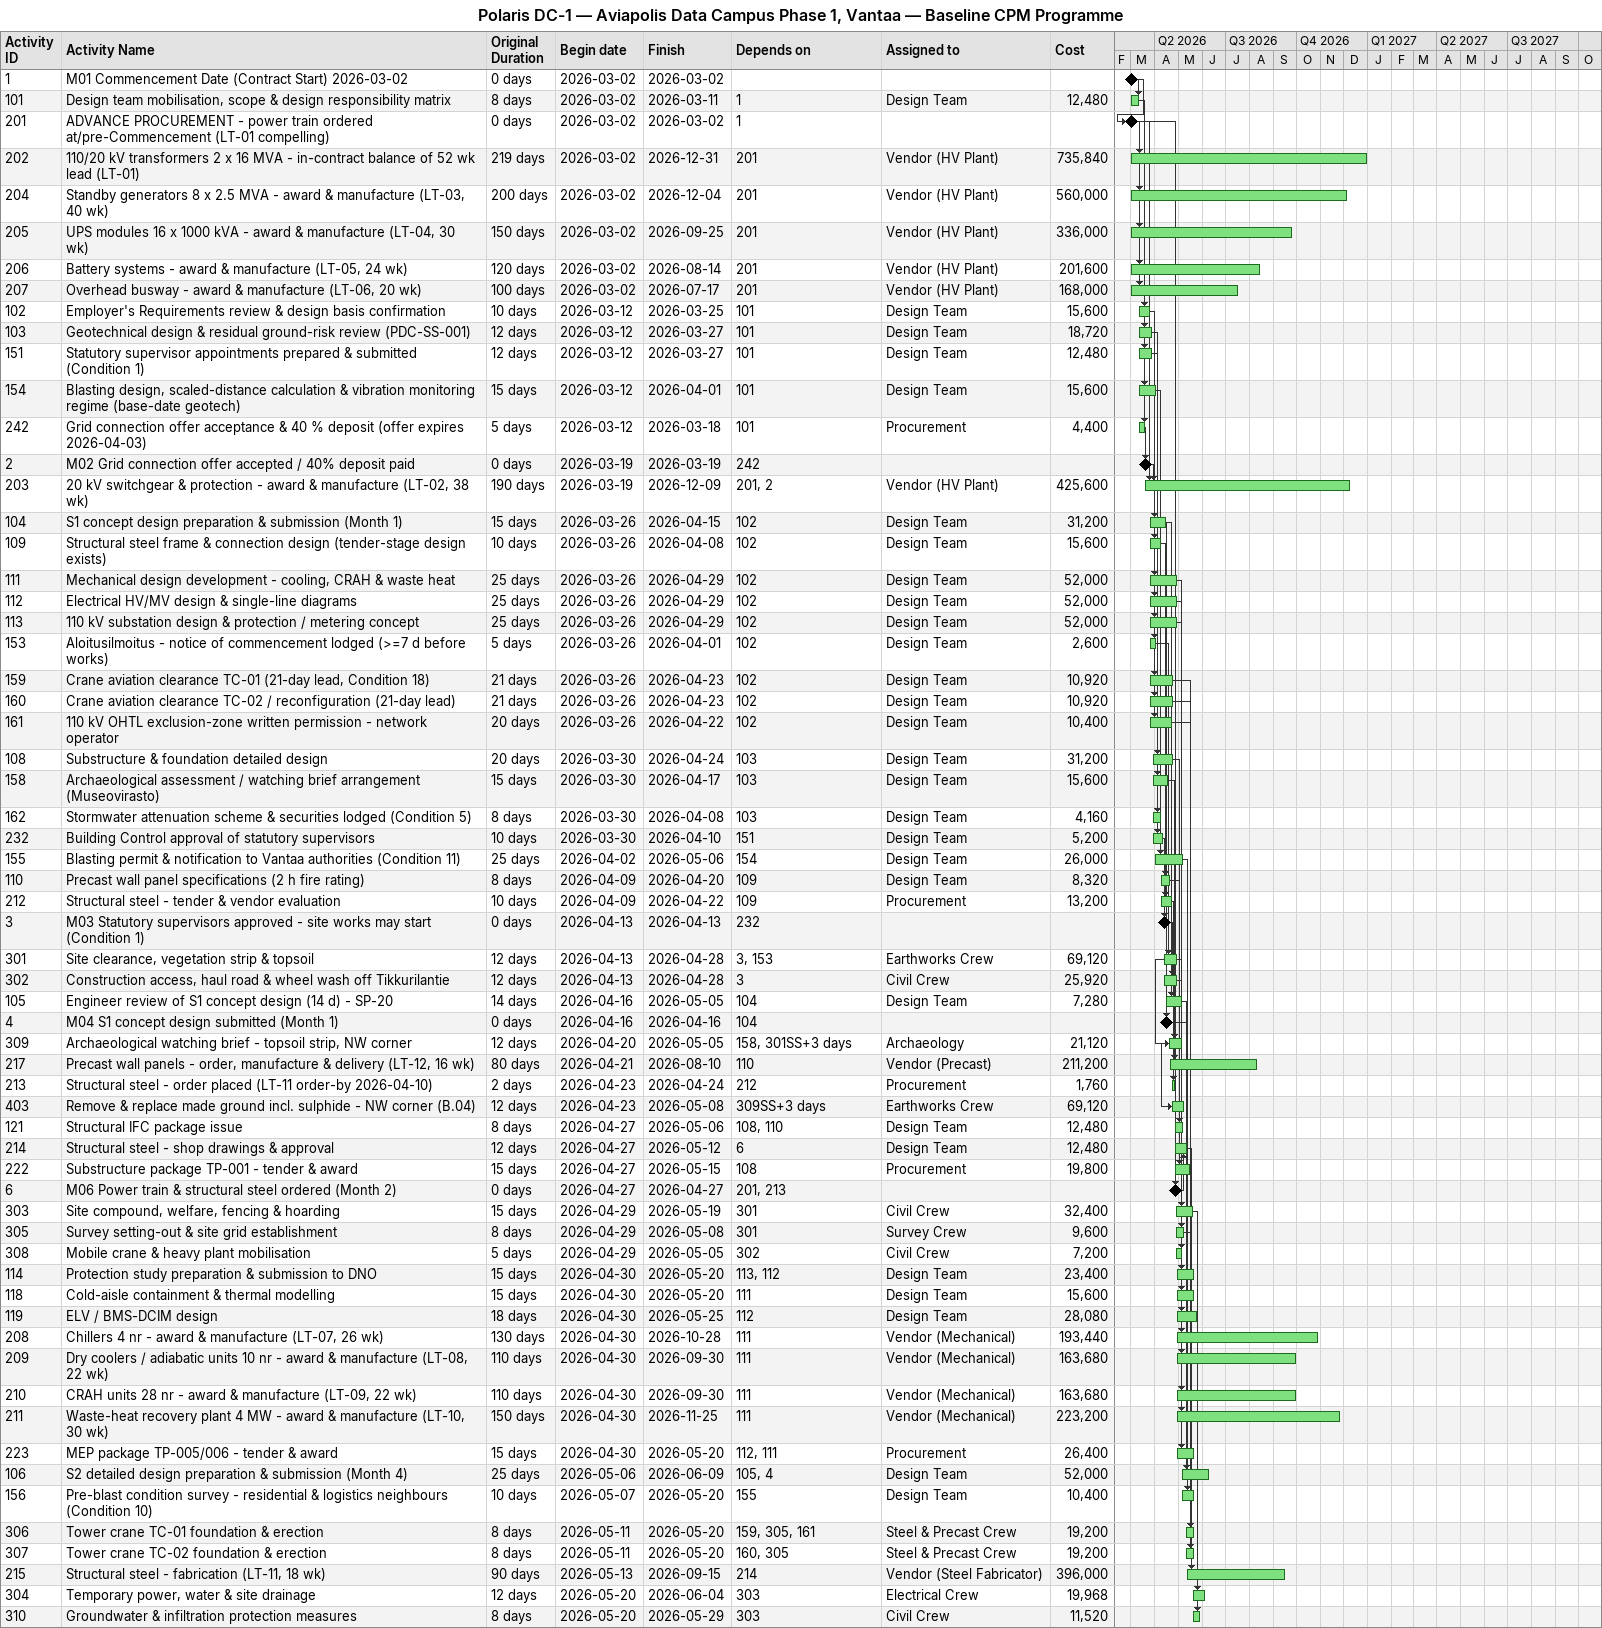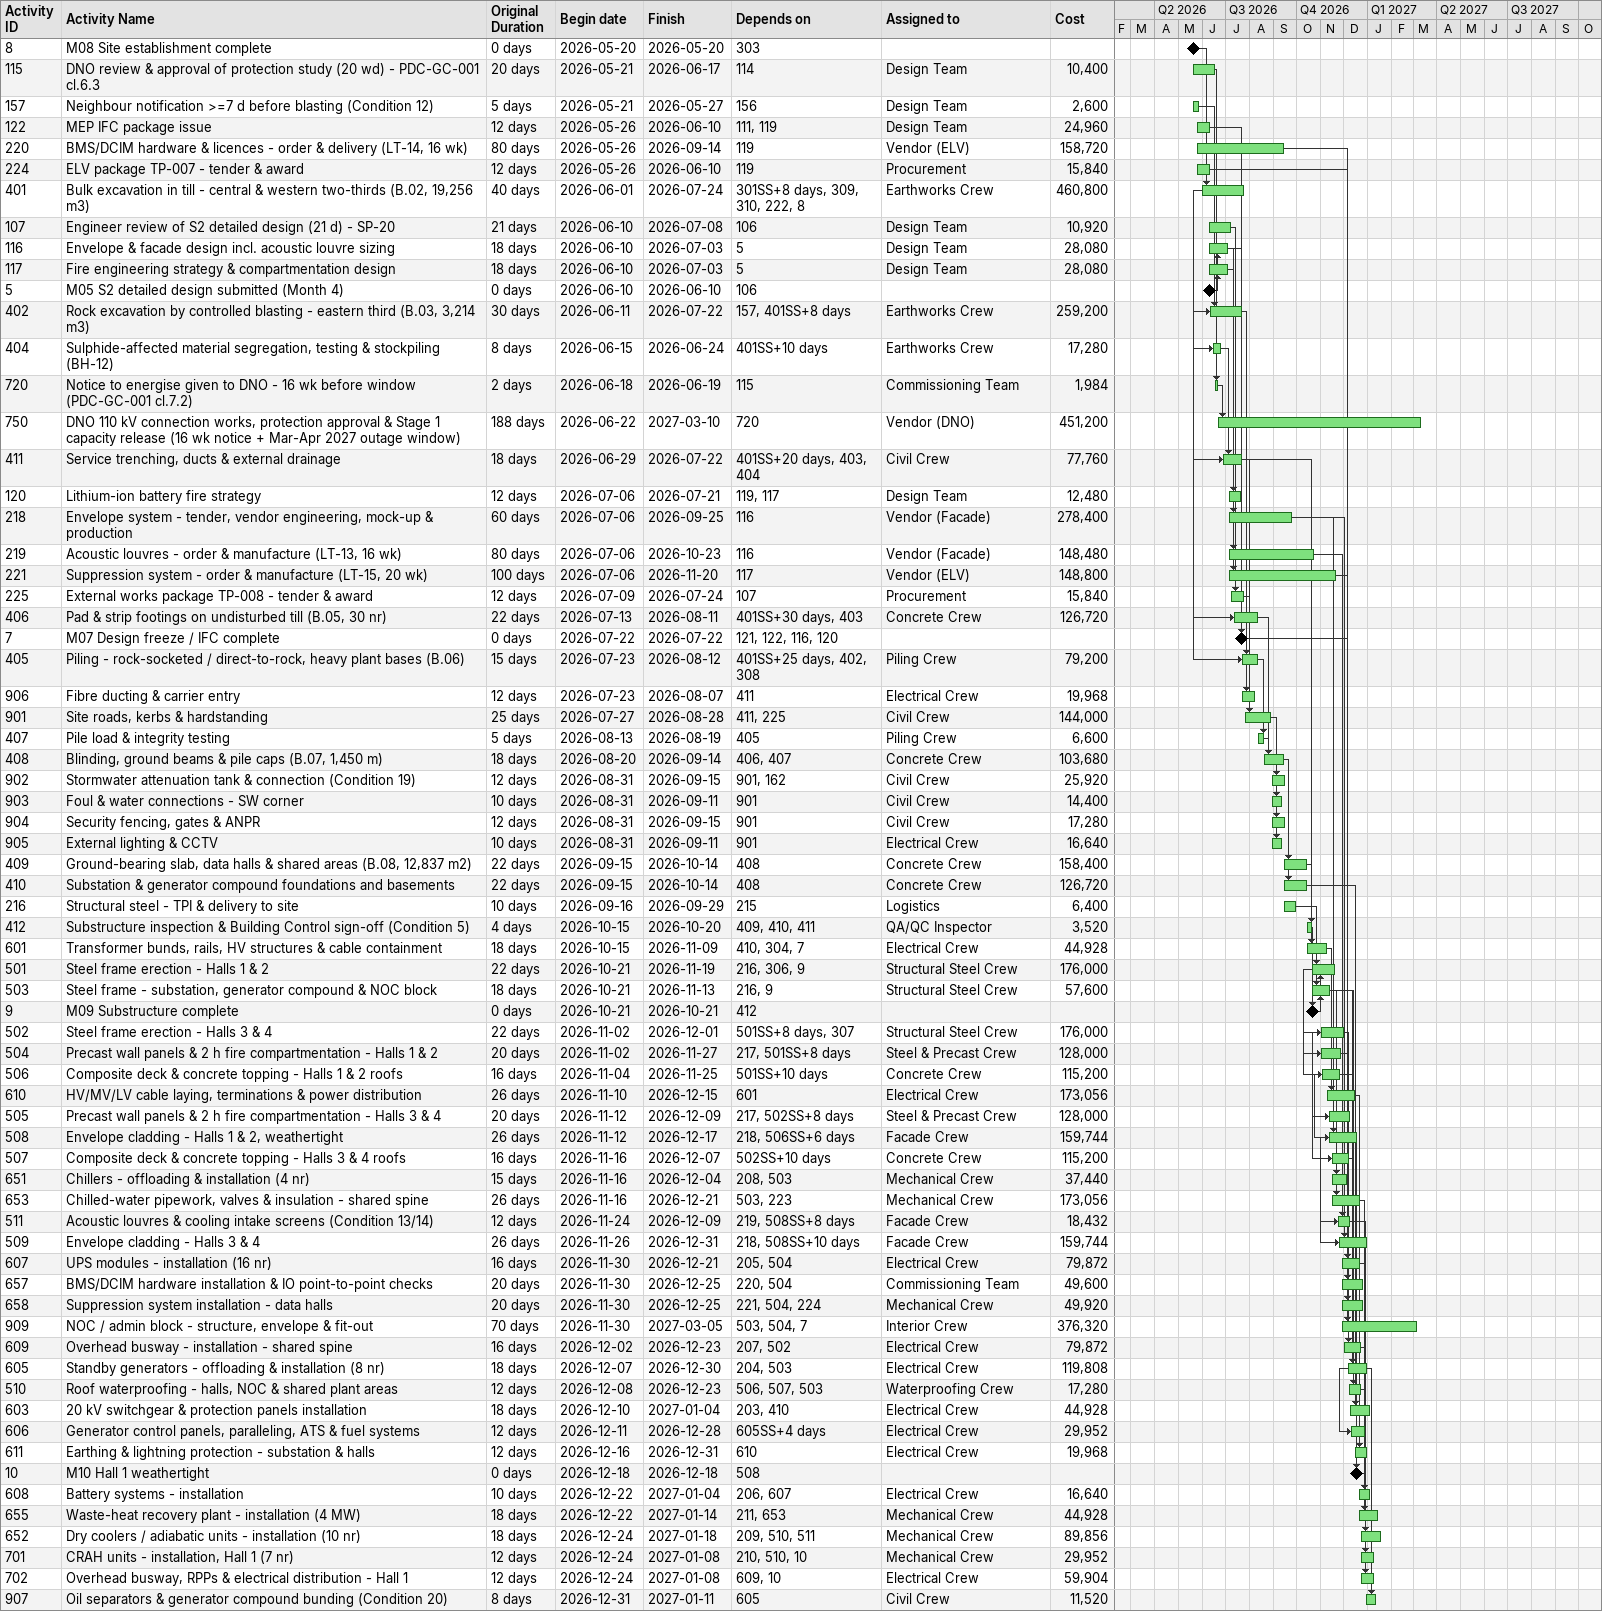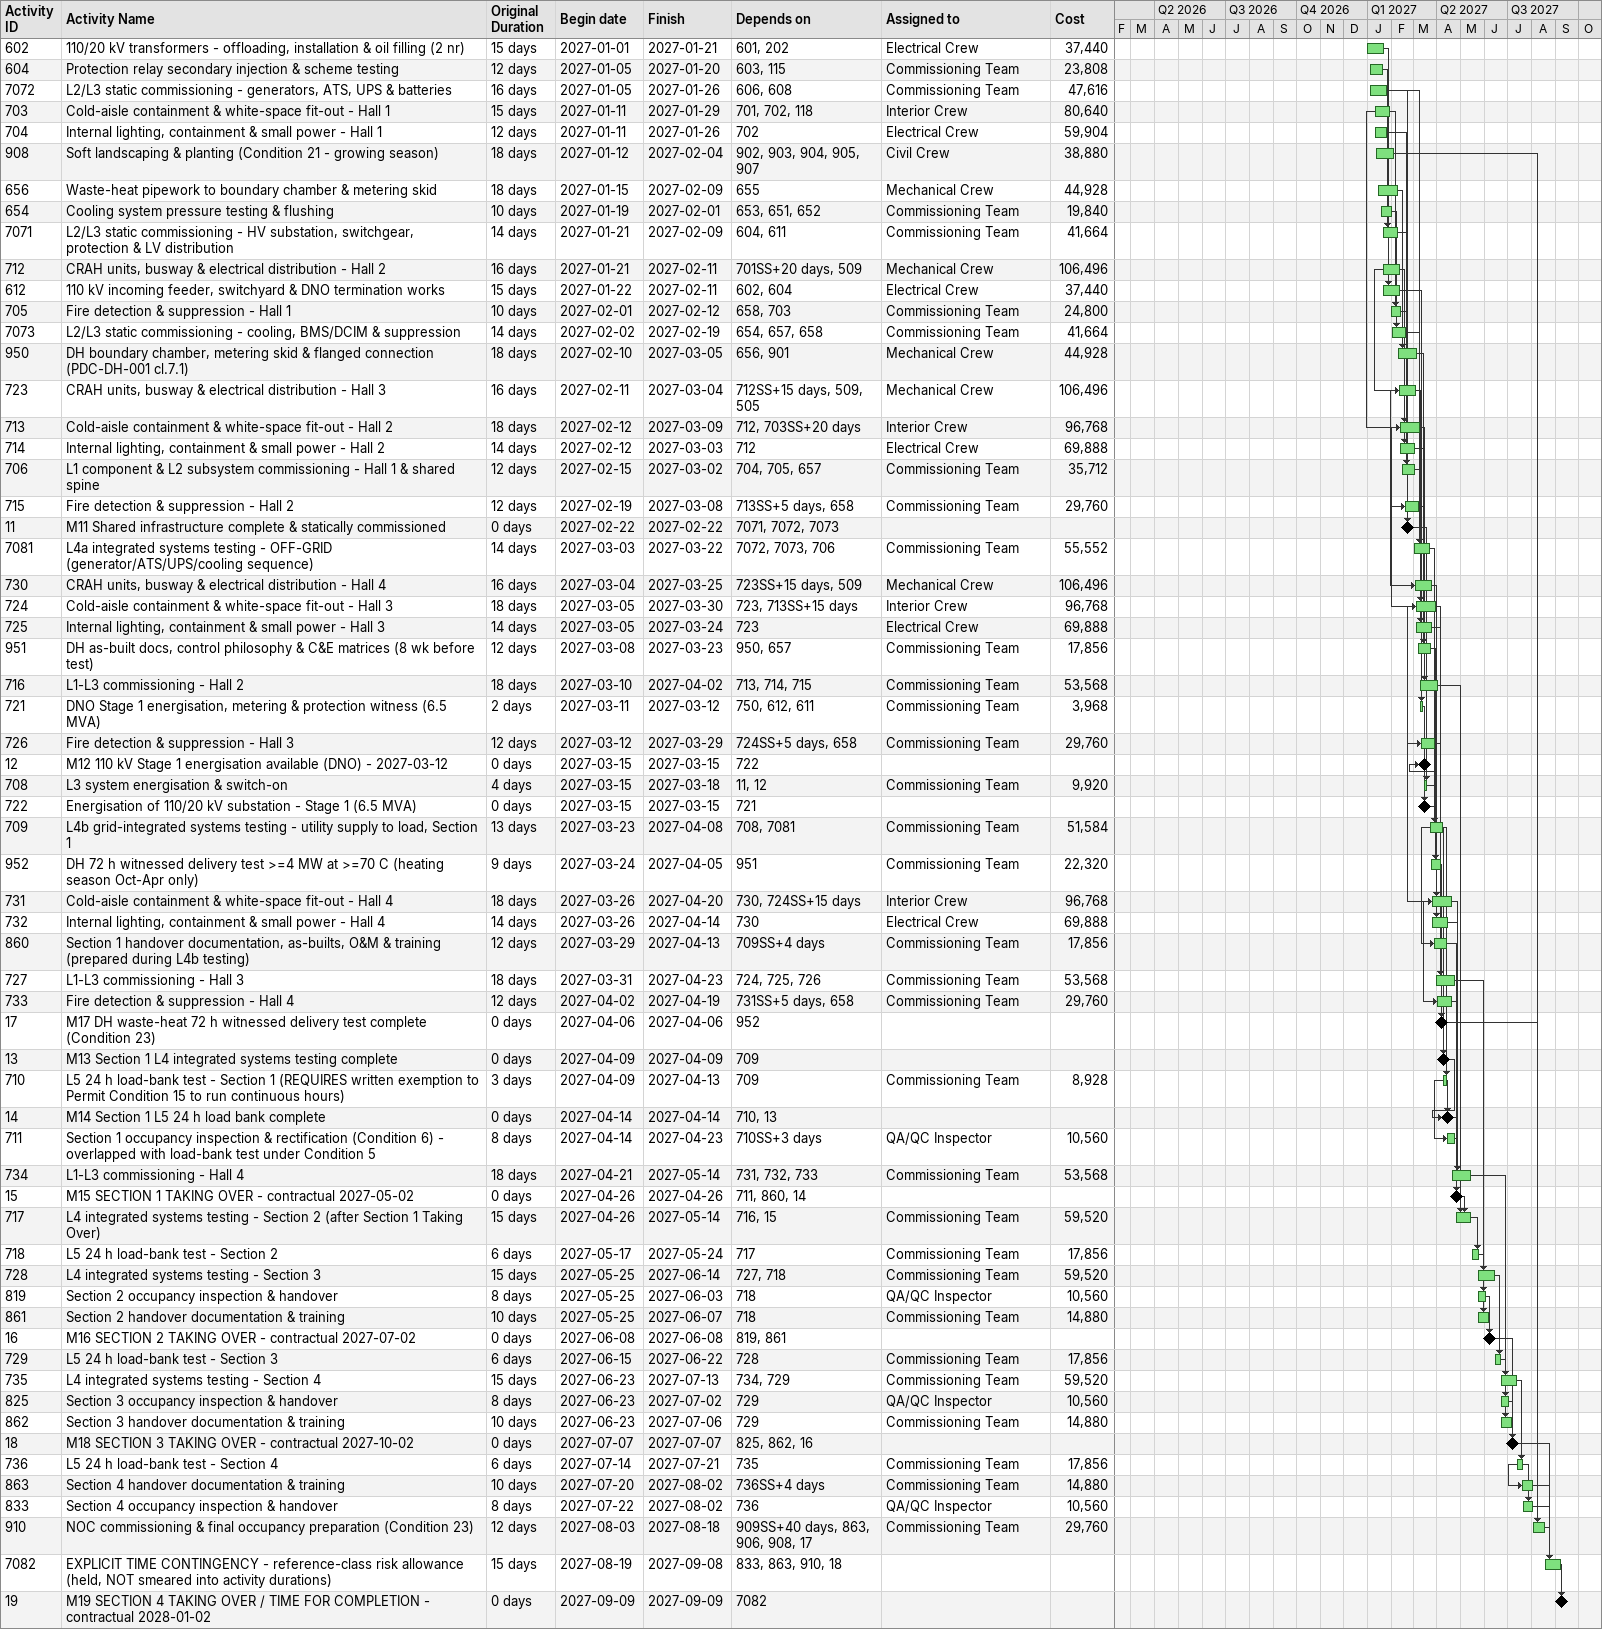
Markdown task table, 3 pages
Polaris DC-1 — Aviapolis Data Campus Phase 1, Vantaa — Baseline CPM Programme

| ID | Task | Original duration | Start | Finish | Predecessors | Resources | Cost |
|---|---|---|---|---|---|---|---|
| 1 | M01 Commencement Date (Contract Start) 2026-03-02 | 0d | 2026-03-02 | 2026-03-02 |  |  |  |
| 101 | Design team mobilisation, scope & design responsibility matrix | 8d | 2026-03-02 | 2026-03-11 | 1 | Design Team | 12480 |
| 201 | ADVANCE PROCUREMENT - power train ordered at/pre-Commencement (LT-01 compelling) | 0d | 2026-03-02 | 2026-03-02 | 1 |  |  |
| 202 | 110/20 kV transformers 2 x 16 MVA - in-contract balance of 52 wk lead (LT-01) | 219d | 2026-03-02 | 2026-12-31 | 201 | Vendor (HV Plant) | 735840 |
| 204 | Standby generators 8 x 2.5 MVA - award & manufacture (LT-03, 40 wk) | 200d | 2026-03-02 | 2026-12-04 | 201 | Vendor (HV Plant) | 560000 |
| 205 | UPS modules 16 x 1000 kVA - award & manufacture (LT-04, 30 wk) | 150d | 2026-03-02 | 2026-09-25 | 201 | Vendor (HV Plant) | 336000 |
| 206 | Battery systems - award & manufacture (LT-05, 24 wk) | 120d | 2026-03-02 | 2026-08-14 | 201 | Vendor (HV Plant) | 201600 |
| 207 | Overhead busway - award & manufacture (LT-06, 20 wk) | 100d | 2026-03-02 | 2026-07-17 | 201 | Vendor (HV Plant) | 168000 |
| 102 | Employer's Requirements review & design basis confirmation | 10d | 2026-03-12 | 2026-03-25 | 101 | Design Team | 15600 |
| 103 | Geotechnical design & residual ground-risk review (PDC-SS-001) | 12d | 2026-03-12 | 2026-03-27 | 101 | Design Team | 18720 |
| 151 | Statutory supervisor appointments prepared & submitted (Condition 1) | 12d | 2026-03-12 | 2026-03-27 | 101 | Design Team | 12480 |
| 154 | Blasting design, scaled-distance calculation & vibration monitoring regime (base-date geotech) | 15d | 2026-03-12 | 2026-04-01 | 101 | Design Team | 15600 |
| 242 | Grid connection offer acceptance & 40 % deposit (offer expires 2026-04-03) | 5d | 2026-03-12 | 2026-03-18 | 101 | Procurement | 4400 |
| 2 | M02 Grid connection offer accepted / 40% deposit paid | 0d | 2026-03-19 | 2026-03-19 | 242 |  |  |
| 203 | 20 kV switchgear & protection - award & manufacture (LT-02, 38 wk) | 190d | 2026-03-19 | 2026-12-09 | 201, 2 | Vendor (HV Plant) | 425600 |
| 104 | S1 concept design preparation & submission (Month 1) | 15d | 2026-03-26 | 2026-04-15 | 102 | Design Team | 31200 |
| 109 | Structural steel frame & connection design (tender-stage design exists) | 10d | 2026-03-26 | 2026-04-08 | 102 | Design Team | 15600 |
| 111 | Mechanical design development - cooling, CRAH & waste heat | 25d | 2026-03-26 | 2026-04-29 | 102 | Design Team | 52000 |
| 112 | Electrical HV/MV design & single-line diagrams | 25d | 2026-03-26 | 2026-04-29 | 102 | Design Team | 52000 |
| 113 | 110 kV substation design & protection / metering concept | 25d | 2026-03-26 | 2026-04-29 | 102 | Design Team | 52000 |
| 153 | Aloitusilmoitus - notice of commencement lodged (>=7 d before works) | 5d | 2026-03-26 | 2026-04-01 | 102 | Design Team | 2600 |
| 159 | Crane aviation clearance TC-01 (21-day lead, Condition 18) | 21d | 2026-03-26 | 2026-04-23 | 102 | Design Team | 10920 |
| 160 | Crane aviation clearance TC-02 / reconfiguration (21-day lead) | 21d | 2026-03-26 | 2026-04-23 | 102 | Design Team | 10920 |
| 161 | 110 kV OHTL exclusion-zone written permission - network operator | 20d | 2026-03-26 | 2026-04-22 | 102 | Design Team | 10400 |
| 108 | Substructure & foundation detailed design | 20d | 2026-03-30 | 2026-04-24 | 103 | Design Team | 31200 |
| 158 | Archaeological assessment / watching brief arrangement (Museovirasto) | 15d | 2026-03-30 | 2026-04-17 | 103 | Design Team | 15600 |
| 162 | Stormwater attenuation scheme & securities lodged (Condition 5) | 8d | 2026-03-30 | 2026-04-08 | 103 | Design Team | 4160 |
| 232 | Building Control approval of statutory supervisors | 10d | 2026-03-30 | 2026-04-10 | 151 | Design Team | 5200 |
| 155 | Blasting permit & notification to Vantaa authorities (Condition 11) | 25d | 2026-04-02 | 2026-05-06 | 154 | Design Team | 26000 |
| 110 | Precast wall panel specifications (2 h fire rating) | 8d | 2026-04-09 | 2026-04-20 | 109 | Design Team | 8320 |
| 212 | Structural steel - tender & vendor evaluation | 10d | 2026-04-09 | 2026-04-22 | 109 | Procurement | 13200 |
| 3 | M03 Statutory supervisors approved - site works may start (Condition 1) | 0d | 2026-04-13 | 2026-04-13 | 232 |  |  |
| 301 | Site clearance, vegetation strip & topsoil | 12d | 2026-04-13 | 2026-04-28 | 3, 153 | Earthworks Crew | 69120 |
| 302 | Construction access, haul road & wheel wash off Tikkurilantie | 12d | 2026-04-13 | 2026-04-28 | 3 | Civil Crew | 25920 |
| 105 | Engineer review of S1 concept design (14 d) - SP-20 | 14d | 2026-04-16 | 2026-05-05 | 104 | Design Team | 7280 |
| 4 | M04 S1 concept design submitted (Month 1) | 0d | 2026-04-16 | 2026-04-16 | 104 |  |  |
| 309 | Archaeological watching brief - topsoil strip, NW corner | 12d | 2026-04-20 | 2026-05-05 | 158, 301SS+3d | Archaeology | 21120 |
| 217 | Precast wall panels - order, manufacture & delivery (LT-12, 16 wk) | 80d | 2026-04-21 | 2026-08-10 | 110 | Vendor (Precast) | 211200 |
| 213 | Structural steel - order placed (LT-11 order-by 2026-04-10) | 2d | 2026-04-23 | 2026-04-24 | 212 | Procurement | 1760 |
| 403 | Remove & replace made ground incl. sulphide - NW corner (B.04) | 12d | 2026-04-23 | 2026-05-08 | 309SS+3d | Earthworks Crew | 69120 |
| 121 | Structural IFC package issue | 8d | 2026-04-27 | 2026-05-06 | 108, 110 | Design Team | 12480 |
| 214 | Structural steel - shop drawings & approval | 12d | 2026-04-27 | 2026-05-12 | 6 | Design Team | 12480 |
| 222 | Substructure package TP-001 - tender & award | 15d | 2026-04-27 | 2026-05-15 | 108 | Procurement | 19800 |
| 6 | M06 Power train & structural steel ordered (Month 2) | 0d | 2026-04-27 | 2026-04-27 | 201, 213 |  |  |
| 303 | Site compound, welfare, fencing & hoarding | 15d | 2026-04-29 | 2026-05-19 | 301 | Civil Crew | 32400 |
| 305 | Survey setting-out & site grid establishment | 8d | 2026-04-29 | 2026-05-08 | 301 | Survey Crew | 9600 |
| 308 | Mobile crane & heavy plant mobilisation | 5d | 2026-04-29 | 2026-05-05 | 302 | Civil Crew | 7200 |
| 114 | Protection study preparation & submission to DNO | 15d | 2026-04-30 | 2026-05-20 | 113, 112 | Design Team | 23400 |
| 118 | Cold-aisle containment & thermal modelling | 15d | 2026-04-30 | 2026-05-20 | 111 | Design Team | 15600 |
| 119 | ELV / BMS-DCIM design | 18d | 2026-04-30 | 2026-05-25 | 112 | Design Team | 28080 |
| 208 | Chillers 4 nr - award & manufacture (LT-07, 26 wk) | 130d | 2026-04-30 | 2026-10-28 | 111 | Vendor (Mechanical) | 193440 |
| 209 | Dry coolers / adiabatic units 10 nr - award & manufacture (LT-08, 22 wk) | 110d | 2026-04-30 | 2026-09-30 | 111 | Vendor (Mechanical) | 163680 |
| 210 | CRAH units 28 nr - award & manufacture (LT-09, 22 wk) | 110d | 2026-04-30 | 2026-09-30 | 111 | Vendor (Mechanical) | 163680 |
| 211 | Waste-heat recovery plant 4 MW - award & manufacture (LT-10, 30 wk) | 150d | 2026-04-30 | 2026-11-25 | 111 | Vendor (Mechanical) | 223200 |
| 223 | MEP package TP-005/006 - tender & award | 15d | 2026-04-30 | 2026-05-20 | 112, 111 | Procurement | 26400 |
| 106 | S2 detailed design preparation & submission (Month 4) | 25d | 2026-05-06 | 2026-06-09 | 105, 4 | Design Team | 52000 |
| 156 | Pre-blast condition survey - residential & logistics neighbours (Condition 10) | 10d | 2026-05-07 | 2026-05-20 | 155 | Design Team | 10400 |
| 306 | Tower crane TC-01 foundation & erection | 8d | 2026-05-11 | 2026-05-20 | 159, 305, 161 | Steel & Precast Crew | 19200 |
| 307 | Tower crane TC-02 foundation & erection | 8d | 2026-05-11 | 2026-05-20 | 160, 305 | Steel & Precast Crew | 19200 |
| 215 | Structural steel - fabrication (LT-11, 18 wk) | 90d | 2026-05-13 | 2026-09-15 | 214 | Vendor (Steel Fabricator) | 396000 |
| 304 | Temporary power, water & site drainage | 12d | 2026-05-20 | 2026-06-04 | 303 | Electrical Crew | 19968 |
| 310 | Groundwater & infiltration protection measures | 8d | 2026-05-20 | 2026-05-29 | 303 | Civil Crew | 11520 |
| 8 | M08 Site establishment complete | 0d | 2026-05-20 | 2026-05-20 | 303 |  |  |
| 115 | DNO review & approval of protection study (20 wd) - PDC-GC-001 cl.6.3 | 20d | 2026-05-21 | 2026-06-17 | 114 | Design Team | 10400 |
| 157 | Neighbour notification >=7 d before blasting (Condition 12) | 5d | 2026-05-21 | 2026-05-27 | 156 | Design Team | 2600 |
| 122 | MEP IFC package issue | 12d | 2026-05-26 | 2026-06-10 | 111, 119 | Design Team | 24960 |
| 220 | BMS/DCIM hardware & licences - order & delivery (LT-14, 16 wk) | 80d | 2026-05-26 | 2026-09-14 | 119 | Vendor (ELV) | 158720 |
| 224 | ELV package TP-007 - tender & award | 12d | 2026-05-26 | 2026-06-10 | 119 | Procurement | 15840 |
| 401 | Bulk excavation in till - central & western two-thirds (B.02, 19,256 m3) | 40d | 2026-06-01 | 2026-07-24 | 301SS+8d, 309, 310, 222, 8 | Earthworks Crew | 460800 |
| 107 | Engineer review of S2 detailed design (21 d) - SP-20 | 21d | 2026-06-10 | 2026-07-08 | 106 | Design Team | 10920 |
| 116 | Envelope & facade design incl. acoustic louvre sizing | 18d | 2026-06-10 | 2026-07-03 | 5 | Design Team | 28080 |
| 117 | Fire engineering strategy & compartmentation design | 18d | 2026-06-10 | 2026-07-03 | 5 | Design Team | 28080 |
| 5 | M05 S2 detailed design submitted (Month 4) | 0d | 2026-06-10 | 2026-06-10 | 106 |  |  |
| 402 | Rock excavation by controlled blasting - eastern third (B.03, 3,214 m3) | 30d | 2026-06-11 | 2026-07-22 | 157, 401SS+8d | Earthworks Crew | 259200 |
| 404 | Sulphide-affected material segregation, testing & stockpiling (BH-12) | 8d | 2026-06-15 | 2026-06-24 | 401SS+10d | Earthworks Crew | 17280 |
| 720 | Notice to energise given to DNO - 16 wk before window (PDC-GC-001 cl.7.2) | 2d | 2026-06-18 | 2026-06-19 | 115 | Commissioning Team | 1984 |
| 750 | DNO 110 kV connection works, protection approval & Stage 1 capacity release (16 wk notice + Mar-Apr 2027 outage window) | 188d | 2026-06-22 | 2027-03-10 | 720 | Vendor (DNO) | 451200 |
| 411 | Service trenching, ducts & external drainage | 18d | 2026-06-29 | 2026-07-22 | 401SS+20d, 403, 404 | Civil Crew | 77760 |
| 120 | Lithium-ion battery fire strategy | 12d | 2026-07-06 | 2026-07-21 | 119, 117 | Design Team | 12480 |
| 218 | Envelope system - tender, vendor engineering, mock-up & production | 60d | 2026-07-06 | 2026-09-25 | 116 | Vendor (Facade) | 278400 |
| 219 | Acoustic louvres - order & manufacture (LT-13, 16 wk) | 80d | 2026-07-06 | 2026-10-23 | 116 | Vendor (Facade) | 148480 |
| 221 | Suppression system - order & manufacture (LT-15, 20 wk) | 100d | 2026-07-06 | 2026-11-20 | 117 | Vendor (ELV) | 148800 |
| 225 | External works package TP-008 - tender & award | 12d | 2026-07-09 | 2026-07-24 | 107 | Procurement | 15840 |
| 406 | Pad & strip footings on undisturbed till (B.05, 30 nr) | 22d | 2026-07-13 | 2026-08-11 | 401SS+30d, 403 | Concrete Crew | 126720 |
| 7 | M07 Design freeze / IFC complete | 0d | 2026-07-22 | 2026-07-22 | 121, 122, 116, 120 |  |  |
| 405 | Piling - rock-socketed / direct-to-rock, heavy plant bases (B.06) | 15d | 2026-07-23 | 2026-08-12 | 401SS+25d, 402, 308 | Piling Crew | 79200 |
| 906 | Fibre ducting & carrier entry | 12d | 2026-07-23 | 2026-08-07 | 411 | Electrical Crew | 19968 |
| 901 | Site roads, kerbs & hardstanding | 25d | 2026-07-27 | 2026-08-28 | 411, 225 | Civil Crew | 144000 |
| 407 | Pile load & integrity testing | 5d | 2026-08-13 | 2026-08-19 | 405 | Piling Crew | 6600 |
| 408 | Blinding, ground beams & pile caps (B.07, 1,450 m) | 18d | 2026-08-20 | 2026-09-14 | 406, 407 | Concrete Crew | 103680 |
| 902 | Stormwater attenuation tank & connection (Condition 19) | 12d | 2026-08-31 | 2026-09-15 | 901, 162 | Civil Crew | 25920 |
| 903 | Foul & water connections - SW corner | 10d | 2026-08-31 | 2026-09-11 | 901 | Civil Crew | 14400 |
| 904 | Security fencing, gates & ANPR | 12d | 2026-08-31 | 2026-09-15 | 901 | Civil Crew | 17280 |
| 905 | External lighting & CCTV | 10d | 2026-08-31 | 2026-09-11 | 901 | Electrical Crew | 16640 |
| 409 | Ground-bearing slab, data halls & shared areas (B.08, 12,837 m2) | 22d | 2026-09-15 | 2026-10-14 | 408 | Concrete Crew | 158400 |
| 410 | Substation & generator compound foundations and basements | 22d | 2026-09-15 | 2026-10-14 | 408 | Concrete Crew | 126720 |
| 216 | Structural steel - TPI & delivery to site | 10d | 2026-09-16 | 2026-09-29 | 215 | Logistics | 6400 |
| 412 | Substructure inspection & Building Control sign-off (Condition 5) | 4d | 2026-10-15 | 2026-10-20 | 409, 410, 411 | QA/QC Inspector | 3520 |
| 601 | Transformer bunds, rails, HV structures & cable containment | 18d | 2026-10-15 | 2026-11-09 | 410, 304, 7 | Electrical Crew | 44928 |
| 501 | Steel frame erection - Halls 1 & 2 | 22d | 2026-10-21 | 2026-11-19 | 216, 306, 9 | Structural Steel Crew | 176000 |
| 503 | Steel frame - substation, generator compound & NOC block | 18d | 2026-10-21 | 2026-11-13 | 216, 9 | Structural Steel Crew | 57600 |
| 9 | M09 Substructure complete | 0d | 2026-10-21 | 2026-10-21 | 412 |  |  |
| 502 | Steel frame erection - Halls 3 & 4 | 22d | 2026-11-02 | 2026-12-01 | 501SS+8d, 307 | Structural Steel Crew | 176000 |
| 504 | Precast wall panels & 2 h fire compartmentation - Halls 1 & 2 | 20d | 2026-11-02 | 2026-11-27 | 217, 501SS+8d | Steel & Precast Crew | 128000 |
| 506 | Composite deck & concrete topping - Halls 1 & 2 roofs | 16d | 2026-11-04 | 2026-11-25 | 501SS+10d | Concrete Crew | 115200 |
| 610 | HV/MV/LV cable laying, terminations & power distribution | 26d | 2026-11-10 | 2026-12-15 | 601 | Electrical Crew | 173056 |
| 505 | Precast wall panels & 2 h fire compartmentation - Halls 3 & 4 | 20d | 2026-11-12 | 2026-12-09 | 217, 502SS+8d | Steel & Precast Crew | 128000 |
| 508 | Envelope cladding - Halls 1 & 2, weathertight | 26d | 2026-11-12 | 2026-12-17 | 218, 506SS+6d | Facade Crew | 159744 |
| 507 | Composite deck & concrete topping - Halls 3 & 4 roofs | 16d | 2026-11-16 | 2026-12-07 | 502SS+10d | Concrete Crew | 115200 |
| 651 | Chillers - offloading & installation (4 nr) | 15d | 2026-11-16 | 2026-12-04 | 208, 503 | Mechanical Crew | 37440 |
| 653 | Chilled-water pipework, valves & insulation - shared spine | 26d | 2026-11-16 | 2026-12-21 | 503, 223 | Mechanical Crew | 173056 |
| 511 | Acoustic louvres & cooling intake screens (Condition 13/14) | 12d | 2026-11-24 | 2026-12-09 | 219, 508SS+8d | Facade Crew | 18432 |
| 509 | Envelope cladding - Halls 3 & 4 | 26d | 2026-11-26 | 2026-12-31 | 218, 508SS+10d | Facade Crew | 159744 |
| 607 | UPS modules - installation (16 nr) | 16d | 2026-11-30 | 2026-12-21 | 205, 504 | Electrical Crew | 79872 |
| 657 | BMS/DCIM hardware installation & IO point-to-point checks | 20d | 2026-11-30 | 2026-12-25 | 220, 504 | Commissioning Team | 49600 |
| 658 | Suppression system installation - data halls | 20d | 2026-11-30 | 2026-12-25 | 221, 504, 224 | Mechanical Crew | 49920 |
| 909 | NOC / admin block - structure, envelope & fit-out | 70d | 2026-11-30 | 2027-03-05 | 503, 504, 7 | Interior Crew | 376320 |
| 609 | Overhead busway - installation - shared spine | 16d | 2026-12-02 | 2026-12-23 | 207, 502 | Electrical Crew | 79872 |
| 605 | Standby generators - offloading & installation (8 nr) | 18d | 2026-12-07 | 2026-12-30 | 204, 503 | Electrical Crew | 119808 |
| 510 | Roof waterproofing - halls, NOC & shared plant areas | 12d | 2026-12-08 | 2026-12-23 | 506, 507, 503 | Waterproofing Crew | 17280 |
| 603 | 20 kV switchgear & protection panels installation | 18d | 2026-12-10 | 2027-01-04 | 203, 410 | Electrical Crew | 44928 |
| 606 | Generator control panels, paralleling, ATS & fuel systems | 12d | 2026-12-11 | 2026-12-28 | 605SS+4d | Electrical Crew | 29952 |
| 611 | Earthing & lightning protection - substation & halls | 12d | 2026-12-16 | 2026-12-31 | 610 | Electrical Crew | 19968 |
| 10 | M10 Hall 1 weathertight | 0d | 2026-12-18 | 2026-12-18 | 508 |  |  |
| 608 | Battery systems - installation | 10d | 2026-12-22 | 2027-01-04 | 206, 607 | Electrical Crew | 16640 |
| 655 | Waste-heat recovery plant - installation (4 MW) | 18d | 2026-12-22 | 2027-01-14 | 211, 653 | Mechanical Crew | 44928 |
| 652 | Dry coolers / adiabatic units - installation (10 nr) | 18d | 2026-12-24 | 2027-01-18 | 209, 510, 511 | Mechanical Crew | 89856 |
| 701 | CRAH units - installation, Hall 1 (7 nr) | 12d | 2026-12-24 | 2027-01-08 | 210, 510, 10 | Mechanical Crew | 29952 |
| 702 | Overhead busway, RPPs & electrical distribution - Hall 1 | 12d | 2026-12-24 | 2027-01-08 | 609, 10 | Electrical Crew | 59904 |
| 907 | Oil separators & generator compound bunding (Condition 20) | 8d | 2026-12-31 | 2027-01-11 | 605 | Civil Crew | 11520 |
| 602 | 110/20 kV transformers - offloading, installation & oil filling (2 nr) | 15d | 2027-01-01 | 2027-01-21 | 601, 202 | Electrical Crew | 37440 |
| 604 | Protection relay secondary injection & scheme testing | 12d | 2027-01-05 | 2027-01-20 | 603, 115 | Commissioning Team | 23808 |
| 7072 | L2/L3 static commissioning - generators, ATS, UPS & batteries | 16d | 2027-01-05 | 2027-01-26 | 606, 608 | Commissioning Team | 47616 |
| 703 | Cold-aisle containment & white-space fit-out - Hall 1 | 15d | 2027-01-11 | 2027-01-29 | 701, 702, 118 | Interior Crew | 80640 |
| 704 | Internal lighting, containment & small power - Hall 1 | 12d | 2027-01-11 | 2027-01-26 | 702 | Electrical Crew | 59904 |
| 908 | Soft landscaping & planting (Condition 21 - growing season) | 18d | 2027-01-12 | 2027-02-04 | 902, 903, 904, 905, 907 | Civil Crew | 38880 |
| 656 | Waste-heat pipework to boundary chamber & metering skid | 18d | 2027-01-15 | 2027-02-09 | 655 | Mechanical Crew | 44928 |
| 654 | Cooling system pressure testing & flushing | 10d | 2027-01-19 | 2027-02-01 | 653, 651, 652 | Commissioning Team | 19840 |
| 7071 | L2/L3 static commissioning - HV substation, switchgear, protection & LV distribution | 14d | 2027-01-21 | 2027-02-09 | 604, 611 | Commissioning Team | 41664 |
| 712 | CRAH units, busway & electrical distribution - Hall 2 | 16d | 2027-01-21 | 2027-02-11 | 701SS+20d, 509 | Mechanical Crew | 106496 |
| 612 | 110 kV incoming feeder, switchyard & DNO termination works | 15d | 2027-01-22 | 2027-02-11 | 602, 604 | Electrical Crew | 37440 |
| 705 | Fire detection & suppression - Hall 1 | 10d | 2027-02-01 | 2027-02-12 | 658, 703 | Commissioning Team | 24800 |
| 7073 | L2/L3 static commissioning - cooling, BMS/DCIM & suppression | 14d | 2027-02-02 | 2027-02-19 | 654, 657, 658 | Commissioning Team | 41664 |
| 950 | DH boundary chamber, metering skid & flanged connection (PDC-DH-001 cl.7.1) | 18d | 2027-02-10 | 2027-03-05 | 656, 901 | Mechanical Crew | 44928 |
| 723 | CRAH units, busway & electrical distribution - Hall 3 | 16d | 2027-02-11 | 2027-03-04 | 712SS+15d, 509, 505 | Mechanical Crew | 106496 |
| 713 | Cold-aisle containment & white-space fit-out - Hall 2 | 18d | 2027-02-12 | 2027-03-09 | 712, 703SS+20d | Interior Crew | 96768 |
| 714 | Internal lighting, containment & small power - Hall 2 | 14d | 2027-02-12 | 2027-03-03 | 712 | Electrical Crew | 69888 |
| 706 | L1 component & L2 subsystem commissioning - Hall 1 & shared spine | 12d | 2027-02-15 | 2027-03-02 | 704, 705, 657 | Commissioning Team | 35712 |
| 715 | Fire detection & suppression - Hall 2 | 12d | 2027-02-19 | 2027-03-08 | 713SS+5d, 658 | Commissioning Team | 29760 |
| 11 | M11 Shared infrastructure complete & statically commissioned | 0d | 2027-02-22 | 2027-02-22 | 7071, 7072, 7073 |  |  |
| 7081 | L4a integrated systems testing - OFF-GRID (generator/ATS/UPS/cooling sequence) | 14d | 2027-03-03 | 2027-03-22 | 7072, 7073, 706 | Commissioning Team | 55552 |
| 730 | CRAH units, busway & electrical distribution - Hall 4 | 16d | 2027-03-04 | 2027-03-25 | 723SS+15d, 509 | Mechanical Crew | 106496 |
| 724 | Cold-aisle containment & white-space fit-out - Hall 3 | 18d | 2027-03-05 | 2027-03-30 | 723, 713SS+15d | Interior Crew | 96768 |
| 725 | Internal lighting, containment & small power - Hall 3 | 14d | 2027-03-05 | 2027-03-24 | 723 | Electrical Crew | 69888 |
| 951 | DH as-built docs, control philosophy & C&E matrices (8 wk before test) | 12d | 2027-03-08 | 2027-03-23 | 950, 657 | Commissioning Team | 17856 |
| 716 | L1-L3 commissioning - Hall 2 | 18d | 2027-03-10 | 2027-04-02 | 713, 714, 715 | Commissioning Team | 53568 |
| 721 | DNO Stage 1 energisation, metering & protection witness (6.5 MVA) | 2d | 2027-03-11 | 2027-03-12 | 750, 612, 611 | Commissioning Team | 3968 |
| 726 | Fire detection & suppression - Hall 3 | 12d | 2027-03-12 | 2027-03-29 | 724SS+5d, 658 | Commissioning Team | 29760 |
| 12 | M12 110 kV Stage 1 energisation available (DNO) - 2027-03-12 | 0d | 2027-03-15 | 2027-03-15 | 722 |  |  |
| 708 | L3 system energisation & switch-on | 4d | 2027-03-15 | 2027-03-18 | 11, 12 | Commissioning Team | 9920 |
| 722 | Energisation of 110/20 kV substation - Stage 1 (6.5 MVA) | 0d | 2027-03-15 | 2027-03-15 | 721 |  |  |
| 709 | L4b grid-integrated systems testing - utility supply to load, Section 1 | 13d | 2027-03-23 | 2027-04-08 | 708, 7081 | Commissioning Team | 51584 |
| 952 | DH 72 h witnessed delivery test >=4 MW at >=70 C (heating season Oct-Apr only) | 9d | 2027-03-24 | 2027-04-05 | 951 | Commissioning Team | 22320 |
| 731 | Cold-aisle containment & white-space fit-out - Hall 4 | 18d | 2027-03-26 | 2027-04-20 | 730, 724SS+15d | Interior Crew | 96768 |
| 732 | Internal lighting, containment & small power - Hall 4 | 14d | 2027-03-26 | 2027-04-14 | 730 | Electrical Crew | 69888 |
| 860 | Section 1 handover documentation, as-builts, O&M & training (prepared during L4b testing) | 12d | 2027-03-29 | 2027-04-13 | 709SS+4d | Commissioning Team | 17856 |
| 727 | L1-L3 commissioning - Hall 3 | 18d | 2027-03-31 | 2027-04-23 | 724, 725, 726 | Commissioning Team | 53568 |
| 733 | Fire detection & suppression - Hall 4 | 12d | 2027-04-02 | 2027-04-19 | 731SS+5d, 658 | Commissioning Team | 29760 |
| 17 | M17 DH waste-heat 72 h witnessed delivery test complete (Condition 23) | 0d | 2027-04-06 | 2027-04-06 | 952 |  |  |
| 13 | M13 Section 1 L4 integrated systems testing complete | 0d | 2027-04-09 | 2027-04-09 | 709 |  |  |
| 710 | L5 24 h load-bank test - Section 1 (REQUIRES written exemption to Permit Condition 15 to run continuous hours) | 3d | 2027-04-09 | 2027-04-13 | 709 | Commissioning Team | 8928 |
| 14 | M14 Section 1 L5 24 h load bank complete | 0d | 2027-04-14 | 2027-04-14 | 710, 13 |  |  |
| 711 | Section 1 occupancy inspection & rectification (Condition 6) - overlapped with load-bank test under Condition 5 | 8d | 2027-04-14 | 2027-04-23 | 710SS+3d | QA/QC Inspector | 10560 |
| 734 | L1-L3 commissioning - Hall 4 | 18d | 2027-04-21 | 2027-05-14 | 731, 732, 733 | Commissioning Team | 53568 |
| 15 | M15 SECTION 1 TAKING OVER - contractual 2027-05-02 | 0d | 2027-04-26 | 2027-04-26 | 711, 860, 14 |  |  |
| 717 | L4 integrated systems testing - Section 2 (after Section 1 Taking Over) | 15d | 2027-04-26 | 2027-05-14 | 716, 15 | Commissioning Team | 59520 |
| 718 | L5 24 h load-bank test - Section 2 | 6d | 2027-05-17 | 2027-05-24 | 717 | Commissioning Team | 17856 |
| 728 | L4 integrated systems testing - Section 3 | 15d | 2027-05-25 | 2027-06-14 | 727, 718 | Commissioning Team | 59520 |
| 819 | Section 2 occupancy inspection & handover | 8d | 2027-05-25 | 2027-06-03 | 718 | QA/QC Inspector | 10560 |
| 861 | Section 2 handover documentation & training | 10d | 2027-05-25 | 2027-06-07 | 718 | Commissioning Team | 14880 |
| 16 | M16 SECTION 2 TAKING OVER - contractual 2027-07-02 | 0d | 2027-06-08 | 2027-06-08 | 819, 861 |  |  |
| 729 | L5 24 h load-bank test - Section 3 | 6d | 2027-06-15 | 2027-06-22 | 728 | Commissioning Team | 17856 |
| 735 | L4 integrated systems testing - Section 4 | 15d | 2027-06-23 | 2027-07-13 | 734, 729 | Commissioning Team | 59520 |
| 825 | Section 3 occupancy inspection & handover | 8d | 2027-06-23 | 2027-07-02 | 729 | QA/QC Inspector | 10560 |
| 862 | Section 3 handover documentation & training | 10d | 2027-06-23 | 2027-07-06 | 729 | Commissioning Team | 14880 |
| 18 | M18 SECTION 3 TAKING OVER - contractual 2027-10-02 | 0d | 2027-07-07 | 2027-07-07 | 825, 862, 16 |  |  |
| 736 | L5 24 h load-bank test - Section 4 | 6d | 2027-07-14 | 2027-07-21 | 735 | Commissioning Team | 17856 |
| 863 | Section 4 handover documentation & training | 10d | 2027-07-20 | 2027-08-02 | 736SS+4d | Commissioning Team | 14880 |
| 833 | Section 4 occupancy inspection & handover | 8d | 2027-07-22 | 2027-08-02 | 736 | QA/QC Inspector | 10560 |
| 910 | NOC commissioning & final occupancy preparation (Condition 23) | 12d | 2027-08-03 | 2027-08-18 | 909SS+40d, 863, 906, 908, 17 | Commissioning Team | 29760 |
| 7082 | EXPLICIT TIME CONTINGENCY - reference-class risk allowance (held, NOT smeared into activity durations) | 15d | 2027-08-19 | 2027-09-08 | 833, 863, 910, 18 |  |  |
| 19 | M19 SECTION 4 TAKING OVER / TIME FOR COMPLETION - contractual 2028-01-02 | 0d | 2027-09-09 | 2027-09-09 | 7082 |  |  |
